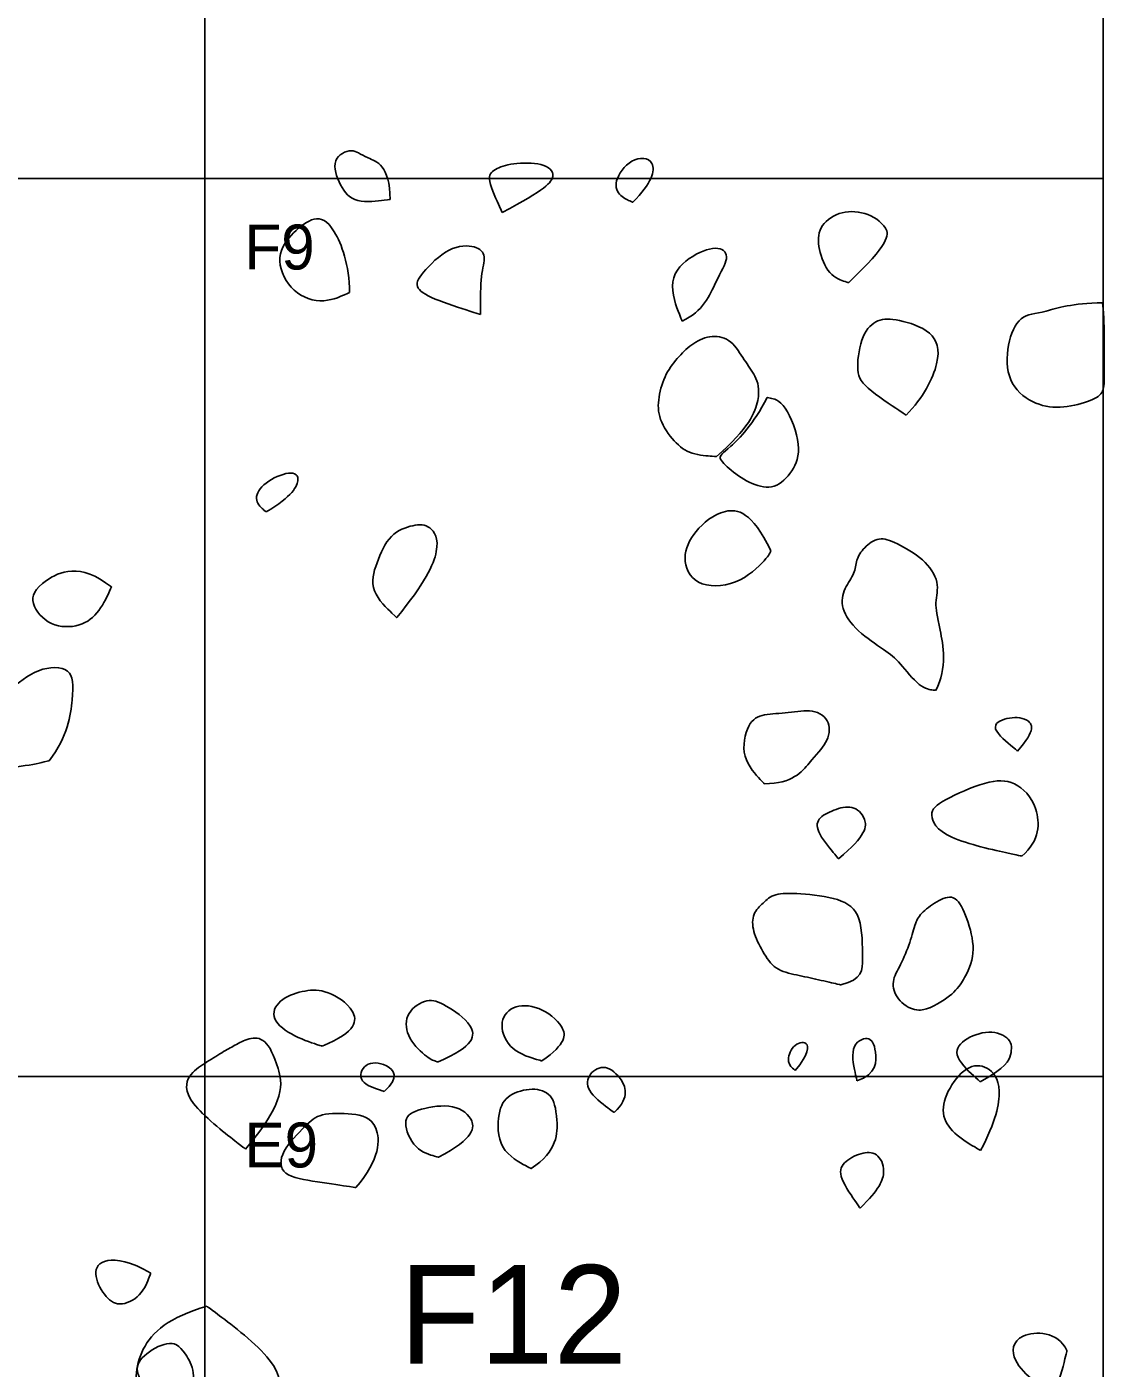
# Model space of a CAD drawing. Extents: x 1 to 19, y 16 to 23.5.
# Drawn here: x 17.802 to 19.001, y 18.675 to 20.169 of the extents above; entities that cross this region are included whole.
import ezdxf

# ---------------------------------------------------------------- set-up
doc = ezdxf.new("R2010")
doc.units = 0
for name, color, linetype in [('Cobbles n Brick', 7, 'Continuous'), ('Feature Numbers', 7, 'Continuous'), ('Postholes', 7, 'Continuous'), ('Quadrat Boundary', 7, 'Continuous'), ('Quadrat IDs', 7, 'Continuous')]:
    doc.layers.add(name, color=color, linetype=linetype)

msp = doc.modelspace()

# ---------------------------------------------------------------- linework, layer by layer
at = {"layer": 'Cobbles n Brick'}
for points in [[(18.2063, 19.9765), (18.2063, 20.0147), (18.1762, 20.0228), (18.1658, 20.0349), (18.1398, 20.0228), (18.1502, 19.9909), (18.1664, 19.9713), (18.2063, 19.9765), (18.2063, 19.9765), (18.2063, 19.9765)], [(18.3313, 19.962), (18.3793, 19.9875), (18.3938, 20.0042), (18.3776, 20.0176), (18.3411, 20.0176), (18.322, 20.01), (18.3128, 20.0019), (18.3313, 19.962), (18.3313, 19.962), (18.3313, 19.962)], [(18.4765, 19.9736), (18.4979, 19.9944), (18.5048, 20.0239), (18.4736, 20.0239), (18.4539, 19.995), (18.462, 19.9794), (18.4765, 19.9736), (18.4765, 19.9736), (18.4765, 19.9736)], [(18.7165, 19.8839), (18.7622, 19.9273), (18.7622, 19.9464), (18.7351, 19.9638), (18.705, 19.9638), (18.6824, 19.9458), (18.6824, 19.9221), (18.694, 19.8914), (18.7165, 19.8839), (18.7165, 19.8839), (18.7165, 19.8839)], [(18.1612, 19.8729), (18.1612, 19.9036), (18.1433, 19.951), (18.1224, 19.9591), (18.0982, 19.9406), (18.0779, 19.914), (18.0929, 19.8752), (18.1288, 19.8585), (18.1612, 19.8729), (18.1612, 19.8729), (18.1612, 19.8729)], [(18.307, 19.8486), (18.307, 19.8677), (18.307, 19.8938), (18.3139, 19.914), (18.3035, 19.9256), (18.2723, 19.9256), (18.2393, 19.8926), (18.2324, 19.8776), (18.2567, 19.8643), (18.307, 19.8486), (18.307, 19.8486), (18.307, 19.8486)], [(18.5314, 19.8411), (18.5546, 19.8515), (18.5702, 19.8897), (18.5847, 19.9117), (18.5748, 19.9262), (18.543, 19.9163), (18.5129, 19.888), (18.5314, 19.8411), (18.5314, 19.8411), (18.5314, 19.8411)], [(18.9994, 19.8614), (18.9653, 19.8614), (18.9329, 19.8492), (18.9069, 19.8492), (18.8924, 19.8162), (18.8924, 19.7723), (18.9213, 19.7486), (18.9514, 19.7428), (18.9855, 19.7515), (19.0012, 19.7601), (19.0012, 19.7775), (19.0012, 19.8029), (19.0012, 19.8429), (18.9994, 19.8614), (18.9994, 19.8614), (18.9994, 19.8614)], [(18.7808, 19.7364), (18.7998, 19.7555), (18.8218, 19.7995), (18.812, 19.8307), (18.7698, 19.844), (18.7489, 19.844), (18.731, 19.8278), (18.7246, 19.7862), (18.7316, 19.7688), (18.7808, 19.7364), (18.7808, 19.7364), (18.7808, 19.7364)], [(18.5696, 19.6903), (18.6056, 19.7215), (18.6205, 19.7579), (18.6133, 19.7809), (18.6008, 19.7968), (18.5869, 19.8207), (18.5648, 19.8265), (18.5433, 19.8174), (18.5279, 19.802), (18.5126, 19.7833), (18.5044, 19.756), (18.5044, 19.732), (18.5226, 19.7056), (18.5409, 19.6922), (18.5696, 19.6903), (18.5696, 19.6903), (18.5696, 19.6903)], [(18.6262, 19.756), (18.6104, 19.7258), (18.5797, 19.6946), (18.5696, 19.6903), (18.5845, 19.6754), (18.609, 19.6582), (18.6349, 19.6534), (18.655, 19.673), (18.6655, 19.6999), (18.6464, 19.7522), (18.6262, 19.756), (18.6262, 19.756), (18.6262, 19.756)], [(18.0684, 19.6287), (18.0974, 19.6456), (18.1098, 19.6697), (18.0925, 19.6746), (18.0621, 19.6592), (18.0542, 19.6407), (18.0684, 19.6287), (18.0684, 19.6287), (18.0684, 19.6287)], [(18.6301, 19.5858), (18.609, 19.6289), (18.5773, 19.6356), (18.5437, 19.6069), (18.5303, 19.5781), (18.5437, 19.545), (18.5931, 19.545), (18.6281, 19.5786), (18.6301, 19.5858), (18.6301, 19.5858), (18.6301, 19.5858)], [(18.2137, 19.5109), (18.2449, 19.5489), (18.2652, 19.5911), (18.2513, 19.6148), (18.2332, 19.6148), (18.2058, 19.6054), (18.1907, 19.5715), (18.1824, 19.5406), (18.2137, 19.5109), (18.2137, 19.5109), (18.2137, 19.5109)], [(18.8137, 19.4299), (18.8267, 19.4549), (18.8171, 19.5062), (18.8118, 19.5273), (18.819, 19.5498), (18.8013, 19.5767), (18.7686, 19.5949), (18.7504, 19.6016), (18.7332, 19.5891), (18.7245, 19.5747), (18.7245, 19.5603), (18.7116, 19.5445), (18.7068, 19.5215), (18.7255, 19.4956), (18.7586, 19.4736), (18.773, 19.4625), (18.796, 19.4318), (18.8137, 19.4299), (18.8137, 19.4299), (18.8137, 19.4299)], [(17.8962, 19.545), (17.8614, 19.573), (17.814, 19.5507), (17.8037, 19.5273), (17.8277, 19.4999), (17.8625, 19.4999), (17.8836, 19.517), (17.8962, 19.545), (17.8962, 19.545), (17.8962, 19.545)], [(17.8271, 19.3515), (17.8477, 19.3789), (17.854, 19.4257), (17.854, 19.4565), (17.814, 19.4565), (17.7814, 19.428), (17.7529, 19.4154), (17.7455, 19.3909), (17.7363, 19.3743), (17.7529, 19.3435), (17.7917, 19.3435), (17.8271, 19.3515), (17.8271, 19.3515), (17.8271, 19.3515)], [(18.6229, 19.3259), (18.6545, 19.3259), (18.6747, 19.3527), (18.6934, 19.3705), (18.6982, 19.3954), (18.6775, 19.4103), (18.6497, 19.404), (18.6214, 19.404), (18.6042, 19.3954), (18.5955, 19.3546), (18.6229, 19.3259), (18.6229, 19.3259), (18.6229, 19.3259)], [(18.9048, 19.3623), (18.9259, 19.3858), (18.9168, 19.4002), (18.8924, 19.4002), (18.8713, 19.3896), (18.9048, 19.3623), (18.9048, 19.3623), (18.9048, 19.3623)], [(18.9096, 19.2453), (18.9298, 19.2626), (18.9298, 19.3028), (18.9015, 19.3302), (18.8722, 19.3302), (18.8185, 19.3067), (18.8046, 19.2933), (18.819, 19.265), (18.9096, 19.2453), (18.9096, 19.2453), (18.9096, 19.2453)], [(18.7053, 19.2424), (18.737, 19.2683), (18.737, 19.2889), (18.7212, 19.3028), (18.7001, 19.2971), (18.6809, 19.2875), (18.6809, 19.2717), (18.7053, 19.2424), (18.7053, 19.2424), (18.7053, 19.2424)], [(18.7082, 19.1019), (18.7322, 19.1082), (18.7322, 19.1273), (18.7322, 19.1815), (18.7082, 19.1988), (18.6603, 19.2041), (18.6329, 19.2041), (18.6219, 19.193), (18.6094, 19.182), (18.6094, 19.1619), (18.6209, 19.1388), (18.6344, 19.1182), (18.6588, 19.113), (18.6828, 19.1077), (18.7082, 19.1019), (18.7082, 19.1019), (18.7082, 19.1019)], [(18.807, 19.0765), (18.8324, 19.0885), (18.8478, 19.1106), (18.8588, 19.1403), (18.8487, 19.1772), (18.8363, 19.2031), (18.8176, 19.1973), (18.7974, 19.1825), (18.7907, 19.1719), (18.7859, 19.1499), (18.7744, 19.123), (18.7638, 19.1062), (18.7696, 19.0851), (18.7912, 19.0712), (18.807, 19.0765), (18.807, 19.0765), (18.807, 19.0765)], [(18.1307, 19.0336), (18.17, 19.0499), (18.17, 19.0754), (18.1355, 19.0966), (18.1125, 19.0966), (18.0846, 19.0875), (18.0713, 19.0669), (18.0943, 19.0457), (18.1307, 19.0336), (18.1307, 19.0336), (18.1307, 19.0336)], [(18.2591, 19.016), (18.3015, 19.0336), (18.3015, 19.0584), (18.2657, 19.0808), (18.2488, 19.0881), (18.2233, 19.0718), (18.2233, 19.0451), (18.2464, 19.0209), (18.2591, 19.016), (18.2591, 19.016), (18.2591, 19.016)], [(18.3754, 19.0172), (18.4026, 19.0366), (18.4026, 19.0554), (18.3718, 19.0796), (18.3409, 19.0796), (18.3263, 19.059), (18.3396, 19.0275), (18.3754, 19.0172), (18.3754, 19.0172), (18.3754, 19.0172)], [(18.8631, 18.994), (18.8919, 19.0099), (18.8986, 19.0247), (18.8986, 19.0425), (18.8737, 19.053), (18.8425, 19.041), (18.8315, 19.0228), (18.8631, 18.994), (18.8631, 18.994), (18.8631, 18.994)], [(18.0453, 18.9191), (18.0913, 18.9724), (18.0816, 19.0142), (18.0677, 19.0433), (18.0489, 19.0433), (18.0331, 19.0342), (18.0204, 19.0275), (17.9998, 19.0142), (17.9811, 19.0027), (17.975, 18.9742), (18.0453, 18.9191), (18.0453, 18.9191), (18.0453, 18.9191)], [(18.6574, 19.0065), (18.6727, 19.0252), (18.6727, 19.0415), (18.6531, 19.0353), (18.6473, 19.0146), (18.6574, 19.0065), (18.6574, 19.0065), (18.6574, 19.0065)], [(18.726, 18.995), (18.748, 19.0022), (18.748, 19.0319), (18.7399, 19.0463), (18.7169, 19.0353), (18.726, 18.995), (18.726, 18.995), (18.726, 18.995)], [(18.1997, 18.9833), (18.2179, 18.9991), (18.2028, 19.016), (18.1767, 19.016), (18.1694, 18.993), (18.1997, 18.9833), (18.1997, 18.9833), (18.1997, 18.9833)], [(18.4559, 18.9597), (18.4741, 18.9773), (18.4626, 19.0015), (18.4438, 19.0142), (18.4251, 19.0015), (18.4251, 18.9821), (18.4559, 18.9597), (18.4559, 18.9597), (18.4559, 18.9597)], [(18.8637, 18.9175), (18.8804, 18.9492), (18.8895, 18.99), (18.8718, 19.013), (18.8478, 19.013), (18.8248, 18.9832), (18.8191, 18.9545), (18.8358, 18.9338), (18.8637, 18.9175), (18.8637, 18.9175), (18.8637, 18.9175)], [(18.3633, 18.8973), (18.393, 18.9167), (18.393, 18.9573), (18.3869, 18.9809), (18.3657, 18.9882), (18.3372, 18.9803), (18.3257, 18.9621), (18.3257, 18.9173), (18.3633, 18.8973), (18.3633, 18.8973), (18.3633, 18.8973)], [(18.1682, 18.8761), (18.1955, 18.9076), (18.1955, 18.9524), (18.1652, 18.9591), (18.127, 18.9591), (18.1143, 18.947), (18.0834, 18.9161), (18.0834, 18.8888), (18.1252, 18.8828), (18.1682, 18.8761), (18.1682, 18.8761), (18.1682, 18.8761)], [(18.2603, 18.91), (18.3009, 18.9312), (18.3009, 18.9555), (18.2742, 18.9706), (18.233, 18.9627), (18.2191, 18.9518), (18.233, 18.9173), (18.2603, 18.91), (18.2603, 18.91), (18.2603, 18.91)], [(18.7295, 18.8534), (18.7511, 18.8736), (18.7597, 18.8961), (18.7487, 18.9158), (18.731, 18.9158), (18.7094, 18.9043), (18.7046, 18.8889), (18.7295, 18.8534), (18.7295, 18.8534), (18.7295, 18.8534)], [(17.9399, 18.7808), (17.9177, 18.7942), (17.886, 18.799), (17.8747, 18.7812), (17.8881, 18.7551), (17.9038, 18.7425), (17.9299, 18.7542), (17.9399, 18.7808), (17.9399, 18.7808), (17.9399, 18.7808)], [(17.981, 18.6422), (17.994, 18.6618), (17.9775, 18.6983), (17.9601, 18.7066), (17.9292, 18.6892), (17.9205, 18.6701), (17.9436, 18.6414), (17.9636, 18.6287), (17.981, 18.6422), (17.981, 18.6422), (17.981, 18.6422)], [(18.9597, 18.6946), (18.9498, 18.7165), (18.8983, 18.7165), (18.8983, 18.6821), (18.9233, 18.6608), (18.9467, 18.639), (18.9597, 18.6946), (18.9597, 18.6946), (18.9597, 18.6946)]]:
    msp.add_open_spline(points, degree=3, dxfattribs=at)
at = {"layer": 'Postholes'}
msp.add_open_spline([(18.0026, 18.744), (17.9607, 18.7322), (17.922, 18.6981), (17.922, 18.6346), (17.9528, 18.5979), (18.0065, 18.5651), (18.0406, 18.5651), (18.0662, 18.5822), (18.0858, 18.6379), (18.0858, 18.6811), (18.0026, 18.744), (18.0026, 18.744), (18.0026, 18.744)], degree=3, dxfattribs=at)
at = {"layer": 'Quadrat Boundary'}
for p, q in [((19, 23), (19, 16)), ((10, 20), (19, 20)), ((10, 19), (19, 19))]:
    msp.add_line(p, q, dxfattribs=at)
msp.add_lwpolyline([(18, 16), (18, 23), (18, 23)], dxfattribs=at)

# ---------------------------------------------------------------- texts
at = {"layer": 'Feature Numbers'}
msp.add_text('F12', height=0.11, dxfattribs=at).set_placement((18.2167, 18.6799))
at = {"layer": 'Quadrat IDs'}
for s, p in [('F9', (18.0444, 19.8986)), ('E9', (18.0444, 18.8986))]:
    msp.add_text(s, height=0.05, dxfattribs=at).set_placement(p)

doc.saveas('drawing.dxf')
